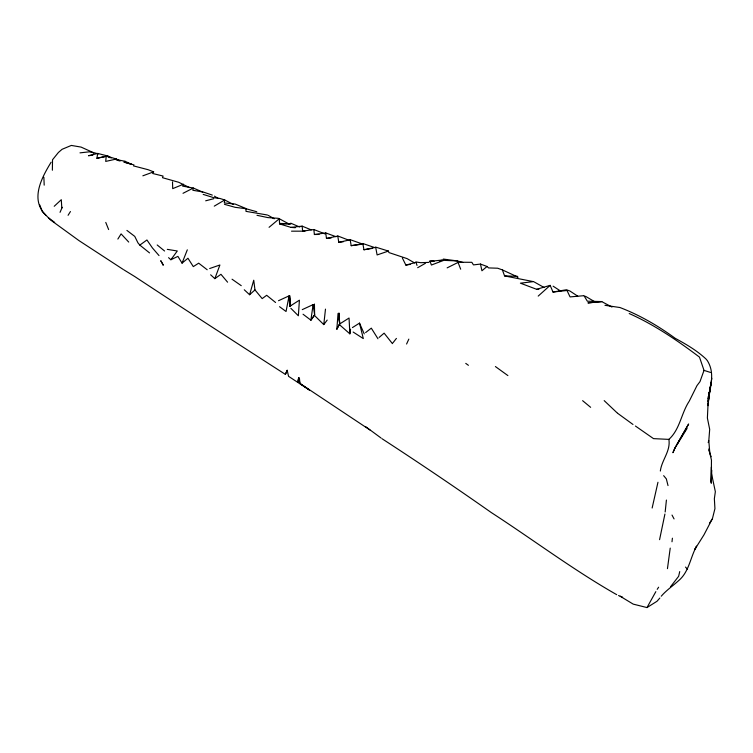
<?xml version="1.0" encoding="UTF-8"?>
<svg xmlns="http://www.w3.org/2000/svg" width="753" height="753" viewBox="0 0 753 753"><rect width="100%" height="100%" fill="white"/><g stroke="black" fill="none" stroke-linecap="round" stroke-linejoin="round"><path stroke-width="1.13" d="M711.773 470.22L711.312 482.202L711.453 466.945L711.256 483.238L711.463 460.139L708.874 448.929M710.333 387.353L708.357 401.377C709.702 387.258 715.623 373.827 707.302 360.565L705.872 358.889C696.638 350.314 686.096 344.262 675.159 338.276C658.254 325.908 639.655 315.055 619.973 307.535L604.97 305.313M162.733 264.698L163.213 265.009L160.86 260.858L163.213 265.009M349.251 240.386L337.777 235.953L338.765 242.325L350.183 239.812L351.19 245.666L362.758 244.113L362.777 243.492L374.467 247.502M689.324 401.057C681.201 413.209 680.006 429.426 668.88 439.385C670.829 451.066 661.727 459.942 660.334 471.049M708.112 403.552L708.027 405.651L709.477 391.805L708.95 394.017M708.206 401.462L708.422 396.219L707.387 418.019L709.684 429.351L708.808 440.665L709.844 453.391L711.143 456.713M336.845 329.155L338.041 313.446L339.688 323.884L336.845 329.155L339.349 324.204L349.044 318.02L349.863 333.843L339.867 325.032M106.229 156.116L105.712 161.415L116.386 159.034L120.235 160.982M665.181 511.965L666.414 500.058M314.773 315.733L323.781 324.609L325.484 309.116M671.996 541.774L672.401 538.197M667.45 568.656L670.226 548.109M302.273 309.624L313.116 304.617L310.876 320.166L303.045 314.227M349.863 333.843L350.559 329.183M664.918 514.035L659.581 539.666M711.811 378.26L708.3 398.779L711.067 382.844L708.846 396.022L710.173 388.539M96.892 158.262L107.764 156.012L96.892 158.262L97.739 153.433L107.764 156.012L111.303 157.961M298.659 377.742L297.877 382.129L298.659 377.742L299.421 378.251L299.958 383.484L309.445 390.063L288.568 376.331L287.175 370.288L285.396 374.392C235.03 341.966 184.701 309.492 134.702 276.511L123.765 269.79M657.962 482.268L652.145 508.021M679.724 571.583L678.651 576.28L670.631 586.643M661.256 596.197C666.207 590.418 672.9 585.853 678.717 580.572C689.155 571.706 690.256 557.549 696.6 546.132L694.991 549.116L703.961 534.856L712.169 519.099M244.273 289.783L249.601 294.734L253.742 280.22L254.975 289.914L262.176 298.621L266.675 295.298L275.579 302.49M708.197 442.576L708.808 440.665M629.207 313.54C654.366 324.722 677.559 340.61 699.481 357.12L704.017 370.382L699.989 381.63L696.967 385.621L689.635 400.398M210.642 274.798L214.85 278.648L219.904 264.99L209.682 268.529M168.578 257.658L170.875 259.757L177.915 256.368L182.057 263.145L187.309 249.827M60.033 212.327L62.245 207.282M674.773 448.251L672.918 452.713L675.422 447.018L688.637 424.005L677.239 444.091M620.18 596.254L633.207 604.122L646.996 607.567L655.844 591.651M117.863 239.068L121.092 233.882L128.716 242.061M406.582 344.027L408.832 339.123M285.396 374.392L287.175 370.288M517.462 276.313L504.566 275.909L502.402 269.913L497.658 268.219L488.584 267.917L487.04 266.477L480.48 264.068L473.458 264.896L471.839 262.317L458.455 262.232L447.141 267.87M674.669 448.506L687.084 428.41M51.119 162.196C41.66 177.736 29.847 199.47 45.735 215.076M133.497 165.895L148.162 169.717L153.64 171.853L152.624 173.482L163.072 176.061L162.516 177.708L178.753 182.292L189.53 187.61M68.081 215.302L70.443 211.537M657.2 589.345L658.621 587.199M659.844 598.042L656.993 601.28L646.996 607.567M170.875 259.757L177.294 250.994L167.307 249.365M323.781 324.609L327.188 320.091M392.906 342.879L396.417 338.398M709.43 523.335L712.404 518.77L714.936 508.642L714.362 498.702L715.35 491.671L711.481 473.552M54.216 206.284L61.294 199.686L61.793 208.007M538.207 296.089L550.151 285.368L552.994 292.032L567 290.489L570.059 296.908L583.904 295.684M249.601 294.734L254.975 289.914M124.123 162.121L125.054 161.293L131.615 164.352L124.123 162.121L134.015 164.926M379.107 337.448L384.115 333.155L392.435 343.641M487.04 266.477L481.929 270.779L480.48 264.068M269.075 227.321L279.288 218.737L289.397 224.206M182.057 263.145L187.958 258.241L193.305 266.618L198.679 263.174L207.197 269.762M365.638 332.572L371.304 328.148L377.959 338.765M126.918 230.418L134.768 236.404L137.959 242.88L139.832 245.101L146.929 239.981L152.445 247.972L159.015 255.568M278.525 300.711L289.086 295.863L289.736 306.358L299.412 300.174L298.367 315.789L290.874 308.316M214.85 278.648L220.949 274.299L227.585 282.187M352.423 327.593L359.501 323.122L364.245 333.908M214.266 206.143L224.714 199.969L233.571 204.515M417.661 267.71L425.398 263.315M299.421 378.251L298.809 378.59L299.958 383.484M183.017 193.305L193.314 188.034L202.745 192.109M289.736 306.358L290.536 305.953L289.623 295.6L290.536 305.953L289.086 295.863L286.046 311.497L279.551 306.706M517.377 277.471L518.111 277.17L502.402 269.913M142.854 175.816L153.64 171.853M414.592 262.929L407.109 258.627L388.906 252.566L388.435 251.078L377.112 254.947L375.691 247.361L363.963 249.751L362.852 243.793L351.19 245.666M504.566 275.909L533.444 281.631L520.408 283.175L536.607 289.293L550.151 285.368M402.394 258.072L405.876 265.103L416.014 262.364L417.021 265.404M439.31 260.924L441.55 260.312M205.673 200.806L213.711 198.717M119.2 160.831L115.247 159.316L116.386 159.034L106.258 155.956L110.107 157.697M97.739 153.433L88.468 155.72L92.845 155.118M291.515 231.171L302.65 231.171L313.813 229.514L314.396 234.512L325.72 232.959L326.473 238.409L337.786 236.075M405.876 265.103L410.169 264.378M552.994 292.032L566.454 289.754L569.908 291.016L577.711 296.145M363.963 249.751L372.057 248.434M338.765 242.325L343.377 241.713M256.989 215.311L267.983 217.617L278.215 218.314L279.288 218.737L279.57 223.923L291.016 227.397L302.132 226.135L311.243 229.881M79.997 152.859L91.104 151.626L93.654 153.198M326.473 238.409L331.113 238.023M428.975 262.392L420.711 262.684L415.816 261.959M314.396 234.512L319.065 234.437M433.926 261.291L429.652 261.357L442.67 260.011L443.31 259.07L457.495 260.952L462.879 262.449M279.57 223.923L290.997 223.792L279.514 223.425L282.761 223.933M304.974 231.162L302.65 231.171L302.132 226.135M429.455 261.235L433.822 261.235M668.88 439.385L653.519 438.632L635.428 426.029M536.607 289.293L538.856 289.463M291.016 227.397L295.289 227.735M256.801 211.753L245.949 208.713L235.152 207.32L224.441 204.317M267.409 215L246.005 211.367L245.949 208.713M115.247 159.316L125.054 161.293M98.323 153.904L89.616 151.475L91.104 151.626L81.079 147.089L71.337 145.433L62.094 149.292L58.414 152.473L52.531 159.758L52.371 170.234M203.188 194.396L213.72 197.662L219.942 198.472L224.714 199.969L224.338 202.943L235.2 204.072L246.156 208.6M375.615 247.097L388.435 251.078M704.017 370.382L710.437 372.424M212.299 195.093L203.329 192.062L192.853 190.274L193.314 188.034L182.64 186.123L183.497 184.203L172.701 188.645L172.512 181.897M350.154 239.67L362.758 244.113M325.748 232.922L336.007 236.696M313.813 229.514L325.051 233.919M618.524 595.538L622.627 597.195M290.714 223.17L299.76 227.039M616.698 594.663C573.278 569.936 533.228 539.76 491.323 512.577C455.311 487.276 418.866 462.671 381.959 438.679M611.982 307.055L601.656 301.567L587.34 301.209L584.177 295.967M534.009 281.848L543.977 287.43M268.209 215.33L274.243 218.812M585.448 296.258L594.296 301.492M214.436 196.157L218.257 198.472M353.148 332.035L363.313 338.596L359.501 323.122M553.088 286.168L560.703 291.119M123.04 269.329L79.027 240.64L50.667 220.055L42.262 211.48L39.796 205.032M369.987 430.01L300.212 383.606M232.046 279.203L241.252 285.669M495.399 366.551L507.889 375.578M465.759 363.388L468.413 365.309M381.056 438.02L365.478 426.537M617.404 413.124L632.972 424.457M48.521 217.815L54.677 222.427M139.832 245.101L149.536 252.904M157.189 244.97L164.578 251.013M582.615 400.671L590.644 407.326M604.188 400.624L616.989 412.748M685.512 567.075L687.527 569.306M663.647 475.661L666.33 478.87L668.015 485.581M672.015 515.061L674.057 518.921M105.768 222.427L108.63 229.552M430.302 261.988L431.403 265.028L443.781 260.35L457.495 260.952L460.685 269.207M708.987 450.049L709.552 452.28M313.116 304.617L314.632 314.82L310.876 320.166L314.632 314.876L314.425 304.024M43.872 177.284L44.192 185.144M339.688 323.884L338.935 312.984L339.678 323.912M601.656 301.567L588.102 302.904L601.656 301.567"/></g></svg>
